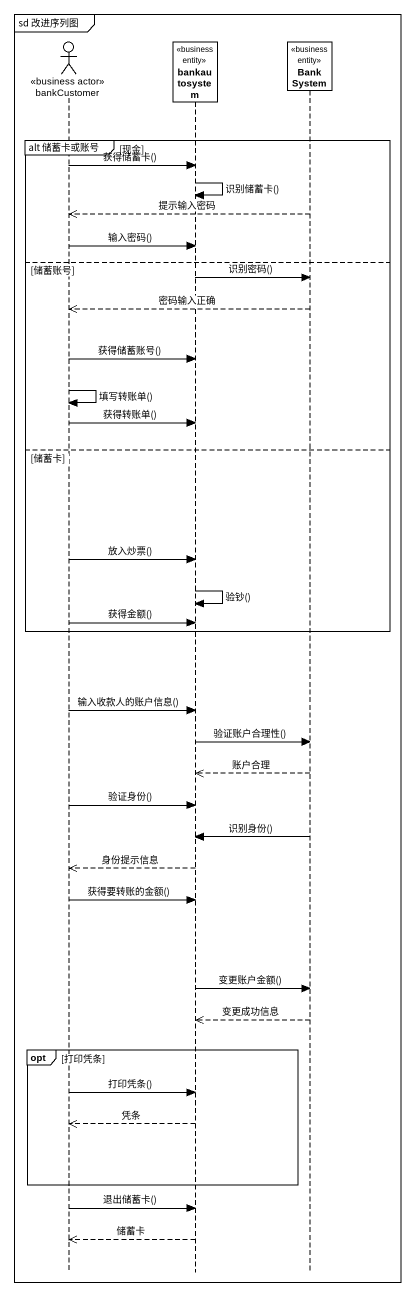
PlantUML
@startuml
mainframe sd 改进序列图
hide footbox
actor bankCustomer <<business actor>>
participant bankautosystem <<business entity>>
participant BankSystem <<business entity>>

group alt 储蓄卡或账号 [现金]
  bankCustomer -> bankautosystem : 获得储蓄卡()
  bankautosystem -> bankautosystem : 识别储蓄卡()
  BankSystem -->> bankCustomer : 提示输入密码
  bankCustomer -> bankautosystem : 输入密码()
else 储蓄账号
  bankautosystem -> BankSystem : 识别密码()
  BankSystem -->> bankCustomer : 密码输入正确
  bankCustomer -> bankautosystem : 获得储蓄账号()
  bankCustomer -> bankCustomer : 填写转账单()
  bankCustomer -> bankautosystem : 获得转账单()
else 储蓄卡
  bankCustomer -> bankautosystem : 放入炒票()
  bankautosystem -> bankautosystem : 验钞()
  bankCustomer -> bankautosystem : 获得金额()
end
bankCustomer -> bankautosystem : 输入收款人的账户信息()
bankautosystem -> BankSystem : 验证账户合理性()
BankSystem -->> bankautosystem : 账户合理
bankCustomer -> bankautosystem : 验证身份()
BankSystem -> bankautosystem : 识别身份()
bankautosystem -->> bankCustomer : 身份提示信息
bankCustomer -> bankautosystem : 获得要转账的金额()
bankautosystem -> BankSystem : 变更账户金额()
BankSystem -->> bankautosystem : 变更成功信息
opt 打印凭条
  bankCustomer -> bankautosystem : 打印凭条()
  bankautosystem -->> bankCustomer : 凭条
end
bankCustomer -> bankautosystem : 退出储蓄卡()
bankautosystem -->> bankCustomer : 储蓄卡
@enduml
